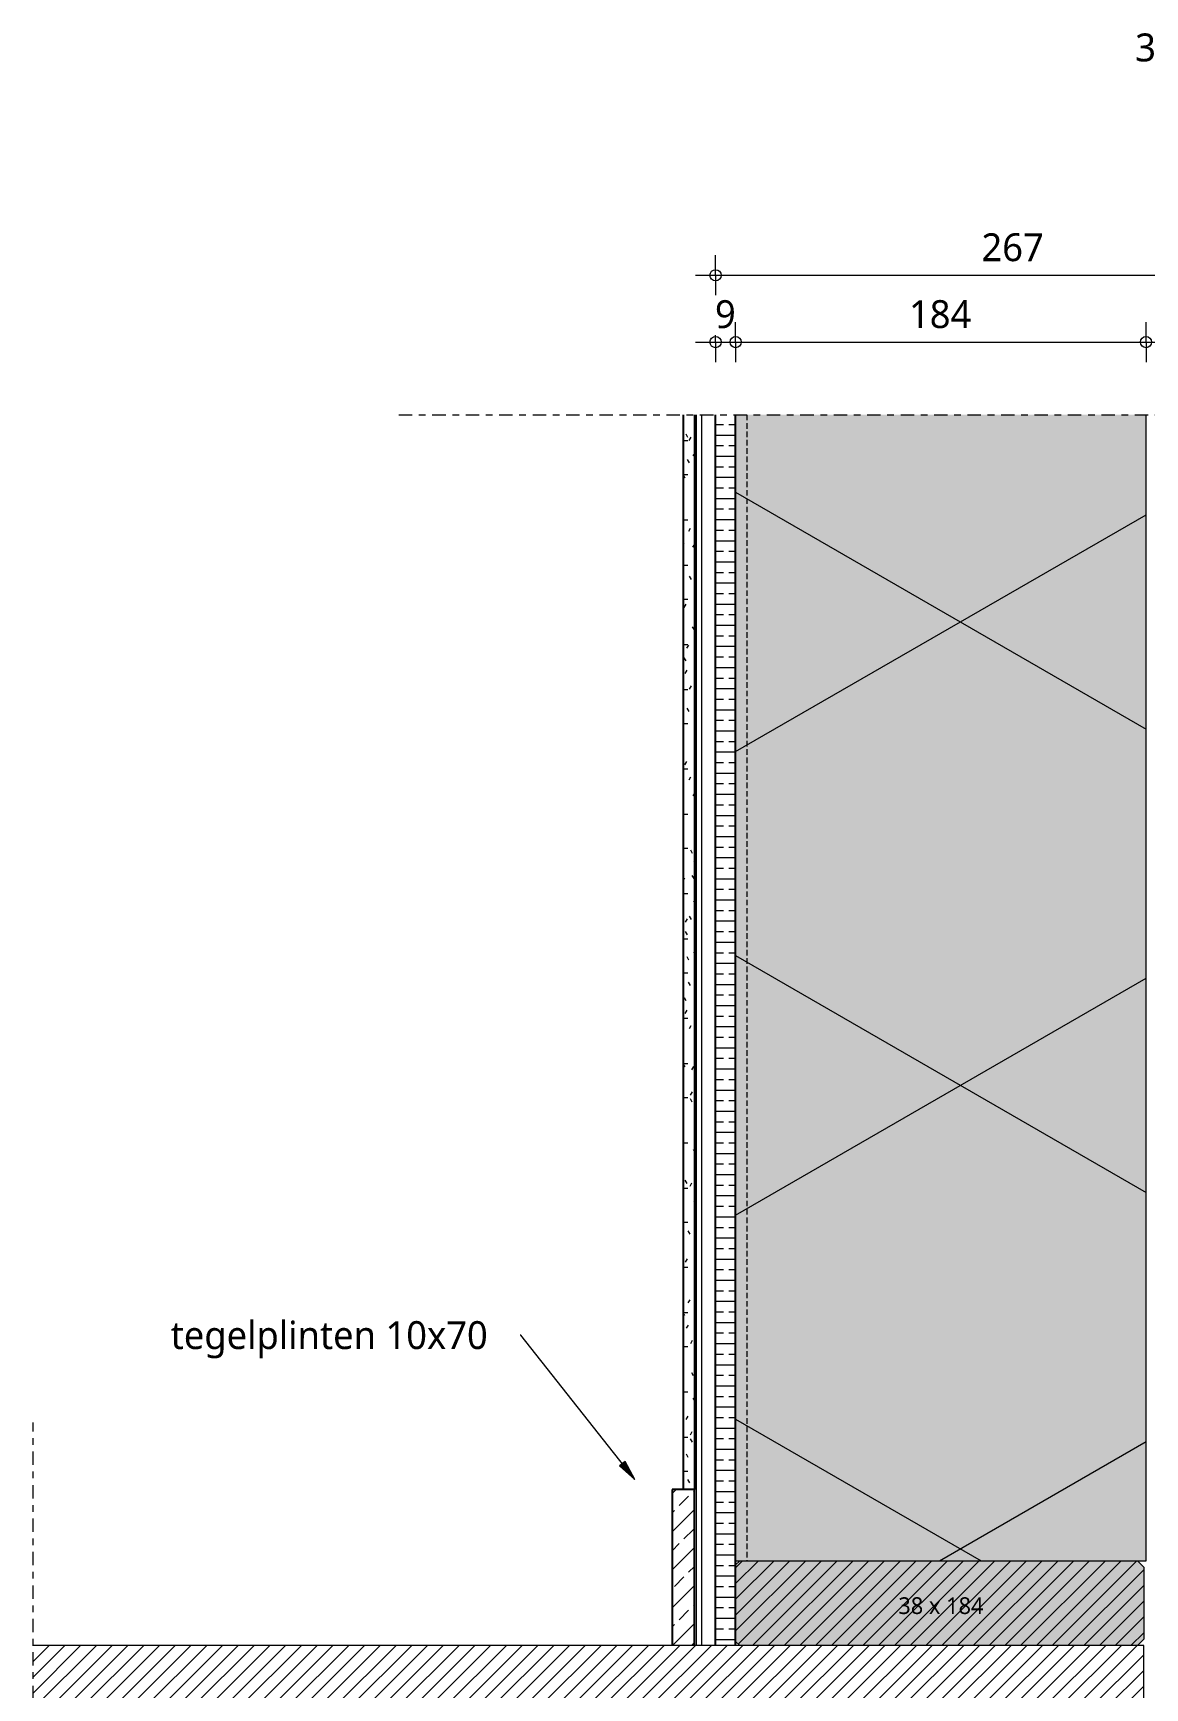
# Model space of a CAD drawing. Header units: millimetres. Extents: x 2927 to 18500, y -7154 to 6447.
# Drawn here: x 4443 to 4941, y 5597 to 6340 of the extents above; entities that cross this region are included whole.
import ezdxf

# ---------------------------------------------------------------- set-up
doc = ezdxf.new("R2010")
doc.units = ezdxf.units.MM
doc.linetypes.add('MV_center', pattern=[15, 6, -3, 3, -3])
doc.linetypes.add('MV_hidden', pattern=[3.75, 2.5, -1.25])
for name, color, linetype, lineweight in [('A-ANNO-DIMS', 211, 'Continuous', 13), ('A-ANNO-DIMS-5', 211, 'Continuous', 13), ('A-ANNO-NOTE', 131, 'Continuous', 18), ('A-DETL', 90, 'Continuous', 13), ('A-DETL-GENF', 92, 'Continuous', 18), ('A-DETL-MEDM', 33, 'Continuous', 18), ('G-ANNO-TEXT', 231, 'Continuous', 13)]:
    doc.layers.add(name, color=color, linetype=linetype, lineweight=lineweight)
doc.styles.add('Segoe UI', font='segoeui.ttf', dxfattribs={"height": 7.5})
doc.styles.add('Segoe UI_3', font='segoeui.ttf', dxfattribs={"height": 12.5})
doc.dimstyles.new('2_5_mm_controle', dxfattribs={"dimscale": 304.8, "dimtxt": 13.092049, "dimasz": 0.016404, "dimexe": 0.029528, "dimexo": 0.0625, "dimgap": 0.008202, "dimtad": 1, "dimdec": 0, "dimzin": 0, "dimdsep": 46, "dimtxsty": 'Segoe UI_3', "dimblk1": 'DOTBLANK', "dimblk2": 'DOTBLANK', "dimsah": 1, "dimcen": 0.09, "dimdle": 0.029528, "dimazin": 0, "dimtfac": 1, "dimtdec": 4, "dimtix": 1, "dimtmove": 0, "dimatfit": 3, "dimfxl": 0.029528, "dimfxlon": 1, "dimtvp": 1, "dimtfill": 1, "dimtolj": 1, "dimtzin": 0, "dimarcsym": 2})

# ---------------------------------------------------------------- blocks, each defined once
blk = doc.blocks.new('00 hout_rechthoekig_sls - SLS 38x184-V81-Details Domera')
at = {"layer": 'A-DETL-GENF'}
blk.add_hatch(color=256, dxfattribs=at).paths.add_polyline_path([(181.17, 0), (184, 2.83), (184, 35.17), (181.17, 38), (2.83, 38), (1, 36.17), (1, 1.83), (2.83, 0), (170.76, 0)])
at = {"layer": 'A-DETL-MEDM', "lineweight": 13}
h = blk.add_hatch(dxfattribs=at)
h.set_pattern_fill('FP_130', color=256, style=0, pattern_type=2)
h.set_pattern_definition([(45, (-4756.62, -5616.499), (-3.535534, 3.535534), [])])
h.paths.add_polyline_path([(181.17, 0), (184, 2.83), (184, 35.17), (181.17, 38), (2.83, 38), (1, 36.17), (1, 1.83), (2.83, 0), (170.76, 0)])
at = {"layer": 'A-DETL-MEDM'}
for p, q in [((1, 36.17), (2.83, 38)), ((1, 36.17), (2.83, 38)), ((181.17, 38), (184, 35.17)), ((181.17, 38), (184, 35.17)), ((184, 35.17), (184, 2.83)), ((2.83, 0), (1, 1.83)), ((2.83, 0), (1, 1.83)), ((184, 2.83), (181.17, 0)), ((181.17, 0), (184, 2.83))]:
    blk.add_line(p, q, dxfattribs=at)
blk = doc.blocks.new('42 isolatie - Type 1-3769782-Details Domera')
at = {"layer": 'A-DETL-GENF'}
blk.add_hatch(color=256, dxfattribs=at).paths.add_polyline_path([(542.28, -184.8), (542.28, -0.8), (28.28, -0.8), (28.28, -184.8), (328.3, -184.8)])
at = {"layer": 'A-DETL-GENF', "lineweight": 13}
h = blk.add_hatch(dxfattribs=at)
h.set_pattern_fill('FP_11', color=256, style=0, pattern_type=2)
h.set_pattern_definition([(300, (-2126.39, -181.76), (-155.885, -90), []), (240, (-2126.39, -181.76), (-155.885, 90), [])])
h.paths.add_polyline_path([(542.28, -184.8), (542.28, -0.8), (28.28, -0.8), (28.28, -184.8), (328.3, -184.8)])
at = {"layer": 'A-DETL-GENF'}
for p, q in [((320.28, -0.8), (28.28, -0.8)), ((340.2, -0.8), (320.28, -0.8)), ((340.2, -0.8), (320.28, -0.8)), ((394.28, -0.8), (340.2, -0.8)), ((542.28, -0.8), (394.28, -0.8)), ((542.28, -0.8), (394.28, -0.8)), ((542.28, -184.8), (542.28, -0.8)), ((542.28, -184.8), (542.28, -0.8)), ((28.28, -184.8), (542.28, -184.8))]:
    blk.add_line(p, q, dxfattribs=at)
blk = doc.blocks.new('NLRS_00_DI_maskeer - Type 1-4234578-Details Domera')
at = {"layer": 'A-DETL-GENF', "linetype": 'MV_center'}
blk.add_line((375, 0), (-100, 0), dxfattribs=at)
blk = doc.blocks.new('NLRS_00_DI_maskeer - Type 1-4234383-Details Domera')
at = {"layer": 'A-DETL-GENF', "linetype": 'MV_center'}
blk.add_line((324, 0), (-100, 0), dxfattribs=at)
blk = doc.blocks.new('DIMBLOCK95-Details Domera')
at = {"layer": 'A-ANNO-DIMS-5'}
for p, q in [((4748.62, 6201.07), (4748.62, 6210.07)), ((4757.62, 6201.07), (4757.62, 6210.07)), ((4739.62, 6201.07), (4757.62, 6201.07)), ((4748.62, 6201.07), (4748.62, 6192.07)), ((4757.62, 6201.07), (4757.62, 6192.07))]:
    blk.add_line(p, q, dxfattribs=at)
for centre in [(4748.62, 6201.07), (4757.62, 6201.07)]:
    blk.add_circle(centre, 2.5, dxfattribs=at)
at = {"layer": 'A-ANNO-DIMS-5', "color": 0, "insert": (4748.36, 6219.88), "char_height": 12.5, "width": 11.4258, "attachment_point": 1, "line_spacing_factor": 1.142579, "style": 'Segoe UI_3', "bg_fill": 3, "box_fill_scale": 1.25, "bg_fill_color": 9, "bg_fill_true_color": 13158600, "bg_fill_transparency": 0}
blk.add_mtext('9', dxfattribs=at)
blk = doc.blocks.new('_DotBlank')
at = {"color": 0, "linetype": 'ByBlock', "lineweight": -2}
blk.add_line((-0.5, 0), (-1, 0), dxfattribs=at)
blk.add_circle((0, 0), 0.5, dxfattribs=at)
blk = doc.blocks.new('DIMBLOCK96-Details Domera')
at = {"layer": 'A-ANNO-DIMS-5'}
for p, q in [((4757.62, 6201.07), (4757.62, 6210.07)), ((4941.62, 6201.07), (4941.62, 6210.07)), ((4757.62, 6201.07), (4941.62, 6201.07)), ((4757.62, 6201.07), (4757.62, 6192.07)), ((4941.62, 6201.07), (4941.62, 6192.07))]:
    blk.add_line(p, q, dxfattribs=at)
for centre in [(4757.62, 6201.07), (4941.62, 6201.07)]:
    blk.add_circle(centre, 2.5, dxfattribs=at)
at = {"layer": 'A-ANNO-DIMS-5', "color": 0, "insert": (4835.34, 6219.88), "char_height": 12.5, "width": 34.2774, "attachment_point": 1, "line_spacing_factor": 1.142579, "style": 'Segoe UI_3', "bg_fill": 3, "box_fill_scale": 1.25, "bg_fill_color": 9, "bg_fill_true_color": 13158600, "bg_fill_transparency": 0}
blk.add_mtext('184', dxfattribs=at)
blk = doc.blocks.new('DIMBLOCK97-Details Domera')
at = {"layer": 'A-ANNO-DIMS-5'}
for p, q in [((4941.62, 6201.07), (4941.62, 6210.07)), ((4969.62, 6201.07), (4969.62, 6210.07)), ((4941.62, 6201.07), (4969.62, 6201.07)), ((4941.62, 6201.07), (4941.62, 6192.07)), ((4969.62, 6201.07), (4969.62, 6192.07))]:
    blk.add_line(p, q, dxfattribs=at)
for centre in [(4941.62, 6201.07), (4969.62, 6201.07)]:
    blk.add_circle(centre, 2.5, dxfattribs=at)
at = {"layer": 'A-ANNO-DIMS-5', "color": 0, "insert": (4946.1, 6219.88), "char_height": 12.5, "width": 22.8516, "attachment_point": 1, "line_spacing_factor": 1.142579, "style": 'Segoe UI_3', "bg_fill": 3, "box_fill_scale": 1.25, "bg_fill_color": 9, "bg_fill_true_color": 13158600, "bg_fill_transparency": 0}
blk.add_mtext('28', dxfattribs=at)
blk = doc.blocks.new('DIMBLOCK100-Details Domera')
at = {"layer": 'A-ANNO-DIMS-5'}
for p, q in [((4748.62, 6231.07), (4748.62, 6240.07)), ((5015.62, 6231.07), (5015.62, 6240.07)), ((4739.62, 6231.07), (5024.62, 6231.07)), ((4748.62, 6231.07), (4748.62, 6222.07)), ((5015.62, 6231.07), (5015.62, 6222.07))]:
    blk.add_line(p, q, dxfattribs=at)
for centre in [(4748.62, 6231.07), (5015.62, 6231.07)]:
    blk.add_circle(centre, 2.5, dxfattribs=at)
at = {"layer": 'A-ANNO-DIMS-5', "color": 0, "insert": (4867.84, 6249.88), "char_height": 12.5, "width": 34.2774, "attachment_point": 1, "line_spacing_factor": 1.142579, "style": 'Segoe UI_3', "bg_fill": 3, "box_fill_scale": 1.25, "bg_fill_color": 9, "bg_fill_true_color": 13158600, "bg_fill_transparency": 0}
blk.add_mtext('267', dxfattribs=at)

msp = doc.modelspace()

# ---------------------------------------------------------------- hatches: boundary and pattern name
at = {"layer": 'A-DETL-GENF', "lineweight": 13}
h = msp.add_hatch(dxfattribs=at)
h.set_pattern_fill('FP_5', color=253, style=0, pattern_type=2)
h.set_pattern_definition([(0, (0, 0), (20.32, 5.08), [1.676, -13.564, 1.676, -13.564, -81.28]), (0, (0, 0), (20.32, 5.08), [-30.48, 1.676, -28.804, 1.676, -13.564, -35.56]), (0, (0, 0), (20.32, 5.08), [-76.2, 1.676, -8.484, 1.676, -23.724]), (120, (7.62, 2.54), (-14.559409, 15.0576362), [1.676, -13.564, 1.676, -13.564, -81.28]), (120, (7.62, 2.54), (-14.559409, 15.0576362), [-30.48, 1.676, -28.804, 1.676, -13.564, -35.56]), (120, (7.62, 2.54), (-14.559409, 15.0576362), [-76.2, 1.676, -8.484, 1.676, -23.724]), (240, (10.16, 12.7), (-5.760591, -20.1376362), [1.676, -13.564, 1.676, -13.564, -81.28]), (240, (10.16, 12.7), (-5.760591, -20.1376362), [-30.48, 1.676, -28.804, 1.676, -13.564, -35.56]), (240, (10.16, 12.7), (-5.760591, -20.1376362), [-76.2, 1.676, -8.484, 1.676, -23.724])])
h.paths.add_polyline_path([(4734.12, 5686.5), (4739.12, 5686.5), (4739.12, 6168.5), (4734.12, 6168.5), (4734.12, 5868.48)])
h = msp.add_hatch(dxfattribs=at)
h.set_pattern_fill('FP_6', color=253, style=0, pattern_type=2)
h.set_pattern_definition([(90, (10, 0), (-25, 1e-15), []), (90, (12.5, 0), (-25, 1e-15), []), (90, (15, 0), (-25, 1e-15), []), (90, (17.5, 0), (-25, 1e-15), [])])
h.paths.add_polyline_path([(4748.62, 5616.5), (4748.62, 6168.5), (4739.12, 6168.5), (4739.12, 5616.5)])
h = msp.add_hatch(dxfattribs=at)
h.set_pattern_fill('FP_4', color=250, style=0, pattern_type=2)
h.set_pattern_definition([(0, (0, 0), (0, 9.476), []), (0, (0, 4.738), (0, 9.476), [4.738, -2.369])])
h.paths.add_polyline_path([(4748.62, 5616.5), (4757.62, 5616.5), (4757.62, 6168.5), (4748.62, 6168.5), (4748.62, 5868.48)])
h = msp.add_hatch(dxfattribs=at)
h.set_pattern_fill('FP_85', color=253, style=0, pattern_type=2)
h.set_pattern_definition([(45, (0, 0), (-8.531243, 8.531243), []), (45, (8.531, 0), (-8.531243, 8.531243), [6.032, -3.016])])
h.paths.add_polyline_path([(4739.12, 5616.5), (4739.12, 5686.5), (4729.12, 5686.5), (4729.12, 5616.5)])
h = msp.add_hatch(dxfattribs=at)
h.set_pattern_fill('FP_10', color=250, style=0, pattern_type=2)
h.set_pattern_definition([(45, (0, 0), (-3.535534, 3.535534), [])])
h.paths.add_polyline_path([(4940.62, 5588.5), (4940.62, 5616.5), (4442.62, 5616.5), (4442.62, 5588.5), (4927.38, 5588.5)])
at = {"layer": 'G-ANNO-TEXT'}
msp.add_hatch(color=7, dxfattribs=at).paths.add_polyline_path([(4712.38, 5691.03), (4708.05, 5699.08), (4705.56, 5697.12)])

# ---------------------------------------------------------------- linework, layer by layer
at = {"layer": 'A-DETL', "lineweight": 25}
for p, q in [((4734.12, 6168.5), (4734.12, 5686.5)), ((4739.12, 6168.5), (4739.12, 5686.5)), ((4748.62, 5616.5), (4748.62, 6168.5)), ((4757.62, 5616.5), (4757.62, 6168.5)), ((4729.12, 5686.5), (4729.12, 5616.5)), ((4739.12, 5686.5), (4729.12, 5686.5)), ((4739.12, 5616.5), (4739.12, 5686.5))]:
    msp.add_line(p, q, dxfattribs=at)
at = {"layer": 'A-DETL', "linetype": 'MV_hidden', "lineweight": 18}
msp.add_line((4762.62, 6168.5), (4762.62, 5654.5), dxfattribs=at)
at = {"layer": 'A-DETL', "lineweight": 18}
for p, q in [((4940.62, 5616.5), (4442.62, 5616.5)), ((4940.62, 5588.5), (4940.62, 5616.5))]:
    msp.add_line(p, q, dxfattribs=at)
at = {"layer": 'G-ANNO-TEXT', "color": 250}
for p, q in [((4661.37, 5755.72), (4661.02, 5755.72)), ((4712.38, 5691.03), (4661.37, 5755.72)), ((4708.05, 5699.08), (4705.56, 5697.12)), ((4705.56, 5697.12), (4712.38, 5691.03)), ((4712.38, 5691.03), (4708.05, 5699.08))]:
    msp.add_line(p, q, dxfattribs=at)

# ---------------------------------------------------------------- block references
at = {"layer": 'A-DETL-GENF', "linetype": 'MV_center'}
for name, p, rotation in [('NLRS_00_DI_maskeer - Type 1-4234578-Details Domera', (4981.62, 6168.5), 180), ('NLRS_00_DI_maskeer - Type 1-4234383-Details Domera', (4442.62, 5616.5), 270)]:
    msp.add_blockref(name, p, dxfattribs=dict(at, rotation=rotation))
at = {"layer": 'A-DETL-GENF', "rotation": 269.9999999999999}
msp.add_blockref('42 isolatie - Type 1-3769782-Details Domera', (4942.42, 6196.78), dxfattribs=at)
at = {"layer": 'A-DETL-MEDM'}
msp.add_blockref('00 hout_rechthoekig_sls - SLS 38x184-V81-Details Domera', (4756.62, 5616.5), dxfattribs=at)

# ---------------------------------------------------------------- texts
at = {"layer": 'A-ANNO-NOTE', "lineweight": 13, "insert": (4830.56, 5638.14), "char_height": 7.5, "width": 47.2996, "attachment_point": 1, "style": 'Segoe UI'}
msp.add_mtext('38 x 184', dxfattribs=at)
at = {"layer": 'G-ANNO-TEXT', "color": 7, "char_height": 12.5, "attachment_point": 1, "style": 'Segoe UI_3'}
for s, insert, width in [('3', (4936.77, 6339.5), 11.6245), ('tegelplinten 10x70', (4504.32, 5761.97), 174.7679)]:
    msp.add_mtext(s, dxfattribs=dict(at, insert=insert, width=width))

# ---------------------------------------------------------------- dimensions: what is measured, and where the dimension line sits
at = {"layer": 'A-ANNO-DIMS'}
dim = msp.add_linear_dim(base=(4757.62, 6201.07), p1=(4748.62, 6192.07), p2=(4757.62, 6192.07), dimstyle='2_5_mm_controle', override={"dimpost": '<>', "dimfxl": 9}, dxfattribs=at)
dim.commit()
dim.dimension.update_dxf_attribs({"geometry": 'DIMBLOCK95-Details Domera', "text_midpoint": (4753.12, 6210.03)})

# ---------------------------------------------------------------- next in the draw order: dimensions: what is measured, and where the dimension line sits
dim = msp.add_linear_dim(base=(4941.62, 6201.07), p1=(4757.62, 6192.07), p2=(4941.62, 6192.07), dimstyle='2_5_mm_controle', override={"dimpost": '<>', "dimfxl": 184}, dxfattribs=at)
dim.commit()
dim.dimension.update_dxf_attribs({"geometry": 'DIMBLOCK96-Details Domera', "text_midpoint": (4849.62, 6210.06)})

# ---------------------------------------------------------------- next in the draw order: dimensions: what is measured, and where the dimension line sits
dim = msp.add_linear_dim(base=(4969.62, 6201.07), p1=(4941.62, 6192.07), p2=(4969.62, 6210.07), dimstyle='2_5_mm_controle', override={"dimpost": '<>', "dimfxl": 33.286634}, dxfattribs=at)
dim.commit()
dim.dimension.update_dxf_attribs({"geometry": 'DIMBLOCK97-Details Domera', "text_midpoint": (4955.62, 6210.02)})

# ---------------------------------------------------------------- next in the draw order: dimensions: what is measured, and where the dimension line sits
dim = msp.add_linear_dim(base=(5015.62, 6231.07), p1=(4748.62, 6222.07), p2=(5015.62, 6222.07), dimstyle='2_5_mm_controle', override={"dimpost": '<>', "dimfxl": 267}, dxfattribs=at)
dim.commit()
dim.dimension.update_dxf_attribs({"geometry": 'DIMBLOCK100-Details Domera', "text_midpoint": (4882.12, 6240.03)})

doc.saveas('drawing.dxf')
